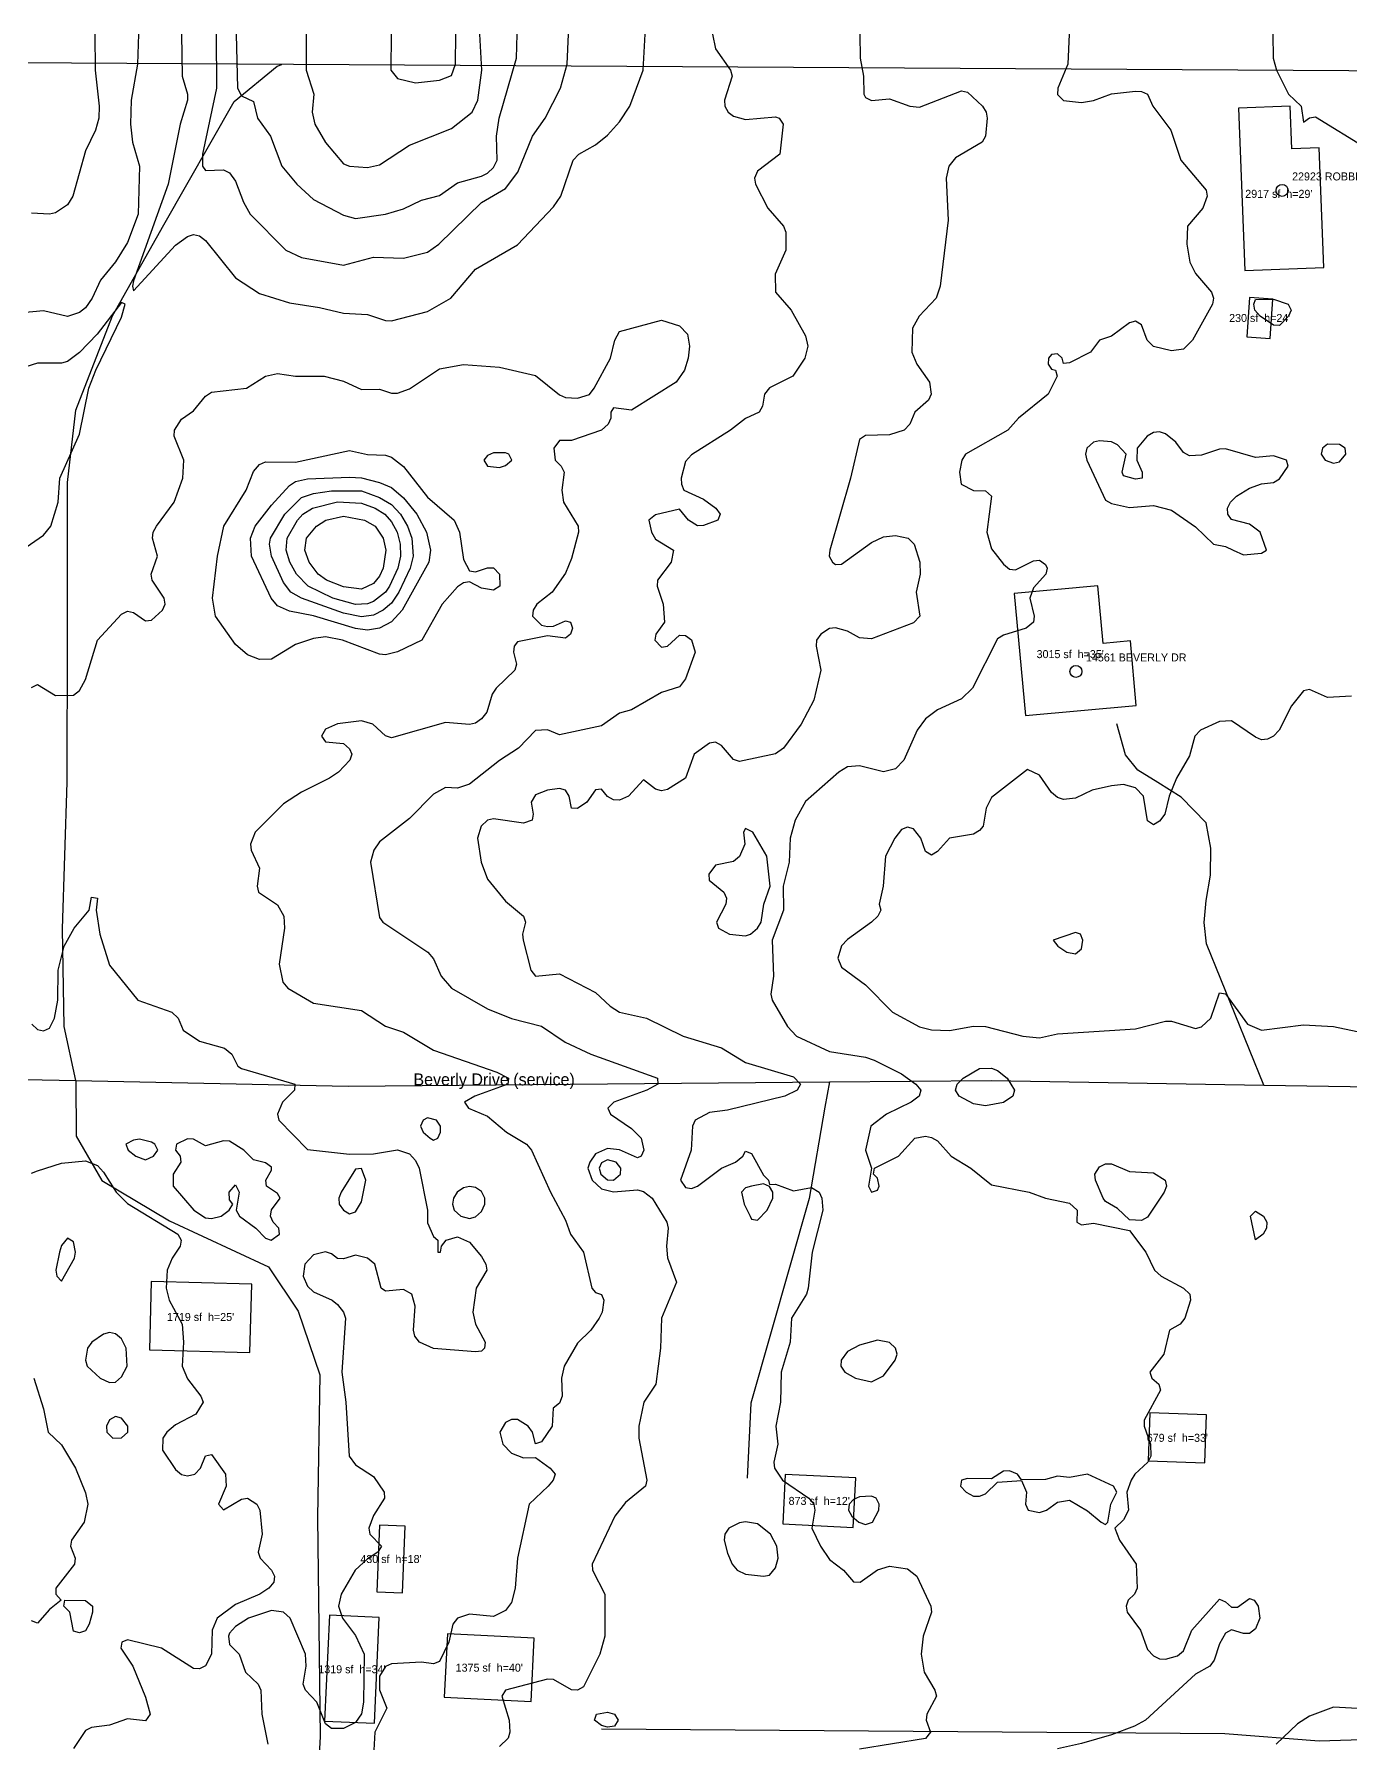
# Model space of a CAD drawing. Extents: x 425119 to 428731, y 1576976 to 1581037.
# Drawn here: x 426958 to 427616, y 1580146 to 1581001 of the extents above; entities that cross this region are included whole.
import ezdxf
from ezdxf.enums import TextEntityAlignment as Align

# ---------------------------------------------------------------- set-up
doc = ezdxf.new("R2010")
doc.units = 21
doc.header["$MEASUREMENT"] = 0
for name, color, linetype in [('A-BLDG-ANNO', 1, 'Continuous'), ('A-BLDG-FTPT', 1, 'Continuous'), ('C-ROAD-ANNO', 7, 'Continuous'), ('C-ROAD-CNTR', 7, 'Continuous'), ('C-TOPO-MAJR', 3, 'Continuous'), ('C-TOPO-MINR', 8, 'Continuous'), ('G-ANNO-ADDR', 2, 'Continuous'), ('G-ANNO-AOI', 6, 'Continuous')]:
    doc.layers.add(name, color=color, linetype=linetype)

msp = doc.modelspace()

# ---------------------------------------------------------------- linework, layer by layer
at = {"layer": 'A-BLDG-FTPT'}
for points, elevation in [([(427559.97, 1580963.57), (427563.08, 1580882.43), (427602.6, 1580883.9), (427600.29, 1580943.7), (427586.56, 1580943.2), (427585.73, 1580964.55)], 80.53), ([(427564.04, 1580849.22), (427575.7, 1580848.39), (427577.07, 1580867.98), (427565.4, 1580868.82)], 79.98), ([(427492.22, 1580695.88), (427489.57, 1580724.73), (427447.8, 1580720.91), (427453.43, 1580659.86), (427508.84, 1580664.91), (427505.86, 1580697.14)], 80.54), ([(427066.51, 1580375.56), (427016.3, 1580376.88), (427015.39, 1580342.67), (427065.6, 1580341.35)], 75.1), ([(427543.95, 1580310.2), (427515.58, 1580311.13), (427514.79, 1580287.21), (427543.17, 1580286.28)], 80.25), ([(427368.52, 1580278.67), (427333.32, 1580280.41), (427332.08, 1580255.65), (427367.25, 1580253.91)], 79.08), ([(427143.23, 1580254.53), (427130.34, 1580255), (427129.12, 1580221.67), (427142, 1580221.19)], 76.15), ([(427130.29, 1580208.9), (427105.41, 1580210.03), (427102.98, 1580157.1), (427127.86, 1580155.97)], 75.72), ([(427207.8, 1580198.47), (427164.39, 1580200.66), (427162.79, 1580169.07), (427206.2, 1580166.88)], 77.46)]:
    msp.add_lwpolyline(points, close=True, dxfattribs=dict(at, elevation=elevation))
at = {"layer": 'C-ROAD-CNTR'}
for points in [[(426978.52, 1580477.32), (426972.82, 1580504.41), (426971.92, 1580553.18), (426974.32, 1580626.5), (426974.37, 1580699.45), (426974.44, 1580776.32), (426978.57, 1580812.58), (426996.91, 1580859.67), (427022.64, 1580905.15), (427057.83, 1580966.83), (427079.33, 1580984.45), (427081.55, 1580985.38)], [(427572.67, 1580475.11), (427544.01, 1580545.65), (427542.69, 1580556.31), (427543.79, 1580567.32), (427545.95, 1580580.03), (427546.03, 1580593.45), (427543.7, 1580606.19), (427531.3, 1580618.99), (427519.61, 1580626.3), (427509.61, 1580632.54), (427503.43, 1580640.14), (427499.04, 1580655.66)], [(426465.54, 1580486.14), (426542.5, 1580486.04), (426978.52, 1580477.32), (427114.82, 1580474.61), (427355.4, 1580476.7), (427436.47, 1580477.42), (427572.67, 1580475.11), (427637.19, 1580474.04), (427829.23, 1580468.89)], [(426978.52, 1580477.32), (426978.74, 1580449.54), (426991.66, 1580427.43), (427025.43, 1580407.12), (427074.84, 1580384.13), (427089.68, 1580361.97), (427100.58, 1580330.12), (427099.48, 1580258.82), (427100.78, 1580149.22), (427097.18, 1580087.64), (427079.22, 1580028.08)], [(427355.4, 1580476.7), (427353.14, 1580464.1), (427345.27, 1580418.37), (427316.05, 1580315.96), (427314.32, 1580278.52)], [(427819.33, 1580152.45), (427765.55, 1580152.12), (427600.25, 1580146.96), (427553.13, 1580150.77), (427241.42, 1580153.07)]]:
    msp.add_lwpolyline(points, dxfattribs=at)
at = {"layer": 'C-TOPO-MAJR'}
for points, elevation in [([(427058.77, 1581000.5), (427059.37, 1580973.5), (427061.5, 1580969.75), (427067.5, 1580966.91), (427069.47, 1580958.5), (427075.88, 1580949.5), (427081.55, 1580934.5), (427089.02, 1580925.5), (427097.5, 1580917.91), (427112.5, 1580910.05), (427118.5, 1580908.3), (427133.5, 1580910.44), (427142.5, 1580913.14), (427151.5, 1580917.45), (427160.5, 1580919.91), (427169.5, 1580926.2), (427181.5, 1580929.59), (427184.5, 1580930.95), (427187.5, 1580933.77), (427189.24, 1580937.5), (427188.91, 1580949.5), (427190.19, 1580958.5), (427198.95, 1580988.5), (427199.25, 1581000.5)], 80), ([(427475.25, 1581000.5), (427474.64, 1580985.5), (427469.54, 1580973.5), (427469.5, 1580970.29), (427472.5, 1580967.43), (427481.5, 1580966.38), (427487.5, 1580967.33), (427496.5, 1580970.72), (427508.5, 1580971.99), (427511.5, 1580971.93), (427514.5, 1580970.51), (427517.03, 1580964.5), (427526.09, 1580952.5), (427531.07, 1580937.5), (427543.69, 1580922.5), (427544.23, 1580919.5), (427542.1, 1580913.5), (427534.37, 1580904.5), (427534.07, 1580895.5), (427535.52, 1580886.5), (427538.5, 1580880.92), (427546.47, 1580871.5), (427547.4, 1580868.5), (427546.92, 1580865.5), (427537, 1580847.5), (427532.5, 1580843.06), (427526.5, 1580842.13), (427517.5, 1580844.27), (427514.26, 1580847.5), (427511.5, 1580855.15), (427508.5, 1580856.99), (427505.5, 1580856.2), (427496.5, 1580849.55), (427490.48, 1580847.5), (427486, 1580841.5), (427475.5, 1580836.2), (427472.5, 1580835.85), (427471.76, 1580838.5), (427469.5, 1580840.65), (427466.5, 1580840.38), (427464.91, 1580838.5), (427464.81, 1580835.5), (427466.5, 1580833.1), (427468.36, 1580832.5), (427469.3, 1580829.5), (427464.83, 1580820.5), (427449.99, 1580808.5), (427444.57, 1580802.5), (427423.36, 1580790.5), (427421.67, 1580787.5), (427420.38, 1580781.5), (427421.32, 1580775.5), (427427.5, 1580772.38), (427433.5, 1580772.14), (427436.51, 1580769.5), (427434.16, 1580751.5), (427436.5, 1580743.26), (427442.5, 1580735.44), (427445.5, 1580733.01), (427448.5, 1580732.62), (427457.5, 1580737.15), (427460.5, 1580737.6), (427463.5, 1580735.42), (427464.23, 1580733.5), (427463.52, 1580730.5), (427457.5, 1580723.71), (427455.52, 1580718.5), (427457.79, 1580709.5), (427457.5, 1580706.5), (427453.78, 1580703.5), (427442.5, 1580700.04), (427439.5, 1580698.19), (427426.95, 1580673.5), (427421.5, 1580668.23), (427409.5, 1580662.72), (427403.5, 1580658.26), (427399.34, 1580652.5), (427392.59, 1580637.5), (427388.5, 1580633.19), (427382.5, 1580631.61), (427370.5, 1580634.7), (427364.5, 1580634.12), (427360.05, 1580631.5), (427343.5, 1580616.83), (427338.29, 1580607.5), (427335.8, 1580598.5), (427335.26, 1580586.5), (427332.28, 1580574.5), (427332.36, 1580562.5), (427326.82, 1580547.5), (427327.35, 1580529.5), (427326.01, 1580520.5), (427326.79, 1580517.5), (427334.5, 1580504.38), (427338.96, 1580499.5), (427355.5, 1580491.89), (427373.5, 1580488.98), (427377.83, 1580487.5), (427391.5, 1580480.77), (427398.59, 1580475.5), (427401.03, 1580472.5), (427400.25, 1580469.5), (427396.21, 1580466.5), (427383.93, 1580460.5), (427376.17, 1580454.5), (427373.45, 1580442.5), (427376.37, 1580433.5), (427374.91, 1580424.5), (427376.5, 1580421.57), (427379.5, 1580422.52), (427380.27, 1580424.5), (427379.5, 1580428.59), (427377.44, 1580430.5), (427377.86, 1580433.5), (427389.87, 1580439.5), (427398.13, 1580448.5), (427403.5, 1580449.52), (427406.5, 1580448.91), (427409.5, 1580447.18), (427416.32, 1580439.5), (427426.15, 1580433.5), (427436.5, 1580425.16), (427455.26, 1580421.5), (427463.5, 1580418.56), (427475.5, 1580415.99), (427479.2, 1580412.5), (427479.09, 1580406.5), (427481.5, 1580405.27), (427487.5, 1580406.01), (427505.5, 1580402.43), (427513.59, 1580391.5), (427517.94, 1580382.5), (427521.29, 1580379.5), (427532.49, 1580373.5), (427535.58, 1580370.5), (427535.91, 1580367.5), (427533.17, 1580358.5), (427530.73, 1580355.5), (427525.42, 1580352.5), (427522.65, 1580340.5), (427515.57, 1580331.5), (427516.59, 1580328.5), (427520.02, 1580325.5), (427521, 1580322.5), (427512.76, 1580307.5), (427512.75, 1580304.5), (427515.91, 1580295.5), (427516.15, 1580289.5), (427514.59, 1580286.5), (427508.12, 1580280.5), (427506.23, 1580277.5), (427504.06, 1580271.5), (427505, 1580262.5), (427502.5, 1580257.63), (427498.11, 1580253.5), (427500.35, 1580247.5), (427508.68, 1580235.5), (427509.28, 1580223.5), (427507.85, 1580220.5), (427504.76, 1580217.5), (427503.81, 1580214.5), (427504.26, 1580211.5), (427510.89, 1580202.5), (427514.5, 1580192.93), (427517.5, 1580189.66), (427520.5, 1580188.23), (427523.5, 1580188.09), (427529.5, 1580189.69), (427532.5, 1580192.18), (427536.54, 1580202.5), (427550.5, 1580217.96), (427553.5, 1580216.77), (427556.5, 1580214.03), (427559.5, 1580214.05), (427565.5, 1580218.35), (427567.78, 1580217.5), (427569.7, 1580214.5), (427570.59, 1580208.5), (427568.5, 1580203.2), (427565.5, 1580200.8), (427562.5, 1580200.82), (427556.5, 1580202.76), (427553.5, 1580201.07), (427550.5, 1580195.78), (427547.82, 1580187.5), (427545.66, 1580184.5), (427538.5, 1580180.61), (427513.36, 1580157.5), (427507.88, 1580154.5), (427496.5, 1580150.13), (427481.5, 1580145.87), (427469.5, 1580143.17)], 80), ([(426956.5, 1580431.04), (426959.5, 1580432.14), (426971.5, 1580436.06), (426983.5, 1580437.18), (426989.5, 1580434.85), (426992.5, 1580431.58), (426998.71, 1580421.5), (427004.5, 1580415.87), (427029.58, 1580400.5), (427031.26, 1580397.5), (427030.7, 1580394.5), (427026.81, 1580388.5), (427024.29, 1580382.5), (427023.82, 1580373.5), (427025.2, 1580367.5), (427031.68, 1580355.5), (427032.42, 1580346.5), (427031.74, 1580334.5), (427034.5, 1580328.22), (427041.16, 1580319.5), (427042.22, 1580316.5), (427038.56, 1580310.5), (427028.5, 1580305.16), (427024.14, 1580301.5), (427022.15, 1580298.5), (427021.95, 1580292.5), (427028.5, 1580282.81), (427031.5, 1580280.41), (427034.5, 1580279.66), (427038.02, 1580280.5), (427040.93, 1580283.5), (427043.5, 1580289.75), (427046.5, 1580290.29), (427053.43, 1580280.5), (427053.73, 1580274.5), (427049.93, 1580265.5), (427052.5, 1580262.74), (427061.5, 1580268.09), (427064.5, 1580268.54), (427069.03, 1580265.5), (427070.62, 1580262.5), (427071.73, 1580250.5), (427069.81, 1580241.5), (427070.79, 1580238.5), (427076.46, 1580232.5), (427077.97, 1580229.5), (427077.57, 1580226.5), (427075.13, 1580223.5), (427070.52, 1580220.5), (427058.5, 1580215.35), (427049.2, 1580208.5), (427046.81, 1580202.5), (427046.42, 1580190.5), (427043.5, 1580184.68), (427040.5, 1580183.19), (427037.5, 1580183.37), (427021.34, 1580193.5), (427004.5, 1580197.64), (427001.6, 1580196.5), (427001.15, 1580193.5), (427007.14, 1580184.5), (427013.5, 1580169.06), (427015.77, 1580160.5), (427013.5, 1580157.23), (427004.5, 1580158.22), (426995.5, 1580154.96), (426986.5, 1580153.82), (426983.5, 1580152.3), (426977.5, 1580143.44)], 75)]:
    msp.add_lwpolyline(points, dxfattribs=dict(at, elevation=elevation))
for points, elevation in [([(427577.5, 1580855.03), (427570.74, 1580859.5), (427568.05, 1580862.5), (427567.6, 1580865.5), (427568.5, 1580867.77), (427577.5, 1580868.01), (427584.81, 1580865.5), (427586.24, 1580862.5), (427584.86, 1580859.5), (427580.5, 1580854.82), (427577.5, 1580855.03)], 80), ([(427118.5, 1580703.33), (427097.5, 1580709.77), (427085.5, 1580711.97), (427079.5, 1580714.62), (427076.33, 1580718.5), (427066.4, 1580739.5), (427065.96, 1580748.5), (427068.25, 1580754.5), (427076.5, 1580765.01), (427085.5, 1580774.92), (427088.5, 1580776.92), (427094.5, 1580778.21), (427115.5, 1580779.02), (427121.5, 1580778.71), (427130.5, 1580776.43), (427136.5, 1580773.77), (427142.5, 1580768.72), (427149.08, 1580760.5), (427153.89, 1580751.5), (427155.96, 1580742.5), (427155.1, 1580736.5), (427141.76, 1580712.5), (427136.5, 1580706.72), (427130.5, 1580703.46), (427124.5, 1580702.53), (427118.5, 1580703.33)], 75), ([(427305.44, 1580550.5), (427313.5, 1580549.69), (427315.94, 1580550.5), (427319.35, 1580553.5), (427321.26, 1580556.5), (427322.53, 1580565.5), (427325.78, 1580574.5), (427324.11, 1580589.5), (427317.14, 1580601.5), (427313.5, 1580603.4), (427312.5, 1580601.5), (427313.08, 1580595.5), (427310.5, 1580589.34), (427307.5, 1580586.85), (427298.5, 1580585.03), (427295.14, 1580580.5), (427295.2, 1580577.5), (427302.54, 1580571.5), (427303.97, 1580568.5), (427303.55, 1580565.5), (427298.91, 1580556.5), (427299.98, 1580553.5), (427305.44, 1580550.5)], 80), ([(427427.5, 1580465.71), (427420.32, 1580469.5), (427418.37, 1580472.5), (427419.26, 1580475.5), (427422.25, 1580478.5), (427430.5, 1580483.37), (427436.5, 1580483.59), (427439.5, 1580482.42), (427444.25, 1580478.5), (427447.85, 1580472.5), (427447.16, 1580469.5), (427442.5, 1580466.31), (427433.5, 1580464.69), (427427.5, 1580465.71)], 80), ([(427505.5, 1580407.62), (427499.5, 1580413.37), (427493.5, 1580416.85), (427492.22, 1580418.5), (427488.42, 1580427.5), (427488.15, 1580430.5), (427490.5, 1580434.23), (427493.5, 1580435.67), (427496.5, 1580435.65), (427505.5, 1580431.94), (427517.5, 1580431.21), (427523.23, 1580427.5), (427523.86, 1580424.5), (427522.68, 1580421.5), (427514.5, 1580409.06), (427511.5, 1580407.29), (427505.5, 1580407.62)], 80), ([(427568.5, 1580397.68), (427565.96, 1580409.5), (427568.5, 1580411.96), (427572.43, 1580409.5), (427574.02, 1580406.5), (427573.95, 1580403.5), (427572.25, 1580400.5), (427568.5, 1580397.68)], 80), ([(426969.11, 1580379.5), (426971.5, 1580377.1), (426977.95, 1580388.5), (426978.42, 1580391.5), (426977.5, 1580396.64), (426974.5, 1580398.57), (426971.5, 1580394.84), (426970.34, 1580391.5), (426968.66, 1580382.5), (426969.11, 1580379.5)], 75), ([(426990.8, 1580328.5), (426995.5, 1580326.29), (426998.5, 1580326.52), (427001.5, 1580329.28), (427004.19, 1580334.5), (427003.83, 1580343.5), (427001.5, 1580348.27), (426998.5, 1580350.74), (426995.5, 1580351.33), (426992.5, 1580350.6), (426986.56, 1580346.5), (426984.37, 1580343.5), (426983.35, 1580337.5), (426984.3, 1580334.5), (426990.8, 1580328.5)], 75), ([(427368.48, 1580328.5), (427376.5, 1580326.74), (427382.5, 1580329.62), (427388.27, 1580337.5), (427389.21, 1580340.5), (427388.42, 1580343.5), (427385.5, 1580346.37), (427379.5, 1580347.57), (427370.5, 1580345.06), (427364.5, 1580341.94), (427361.34, 1580337.5), (427361.04, 1580334.5), (427363.05, 1580331.5), (427368.48, 1580328.5)], 80), ([(426997.04, 1580298.5), (427001.5, 1580298.76), (427004.52, 1580301.5), (427004.58, 1580304.5), (427001.5, 1580308.57), (426998.5, 1580309.33), (426995.5, 1580307.67), (426993.95, 1580304.5), (426994.02, 1580301.5), (426997.04, 1580298.5)], 75), ([(427491.31, 1580256.5), (427493.5, 1580255.44), (427494.55, 1580256.5), (427496.15, 1580265.5), (427499.15, 1580271.5), (427497.4, 1580274.5), (427484.5, 1580280.47), (427475.5, 1580278.93), (427469.5, 1580279.52), (427463.5, 1580277.79), (427451.5, 1580277.65), (427449.4, 1580280.5), (427445.5, 1580282.19), (427442.5, 1580282.01), (427436.5, 1580278.19), (427424.5, 1580278.3), (427421.44, 1580277.5), (427420.95, 1580274.5), (427423.69, 1580271.5), (427427.5, 1580269.61), (427430.5, 1580269.48), (427433.5, 1580270.7), (427439.5, 1580276.61), (427451.5, 1580277.37), (427453.89, 1580271.5), (427453.5, 1580265.5), (427454.82, 1580262.5), (427460.5, 1580261.4), (427463.93, 1580262.5), (427469.5, 1580266.46), (427475.5, 1580267.53), (427484.5, 1580262.18), (427491.31, 1580256.5)], 80), ([(427370.06, 1580256.5), (427373.5, 1580255.37), (427376.87, 1580256.5), (427380.08, 1580262.5), (427380.31, 1580265.5), (427378.78, 1580268.5), (427376.5, 1580269.59), (427370.5, 1580269.28), (427367.5, 1580267.84), (427365.33, 1580265.5), (427364.95, 1580262.5), (427366.55, 1580259.5), (427370.06, 1580256.5)], 80)]:
    msp.add_lwpolyline(points, close=True, dxfattribs=dict(at, elevation=elevation))
at = {"layer": 'C-TOPO-MINR'}
for points, elevation in [([(427009.93, 1581000.5), (427009.5, 1580985.5), (427006.32, 1580967.5), (427005.9, 1580955.5), (427006.86, 1580946.5), (427010.46, 1580934.5), (427009.71, 1580910.5), (427004.5, 1580896.32), (426998.5, 1580886.75), (426990.9, 1580877.5), (426986.83, 1580868.5), (426983.5, 1580863.76), (426980.5, 1580861.28), (426974.5, 1580859.41), (426962.5, 1580862.26), (426935.5, 1580859.63)], 77), ([(426988.15, 1581000.5), (426988.22, 1580982.5), (426990.28, 1580964.5), (426990.03, 1580958.5), (426988.44, 1580952.5), (426983.5, 1580942.12), (426977.15, 1580919.5), (426974.5, 1580915.19), (426968.5, 1580911.1), (426965.5, 1580910.44), (426956.5, 1580910.98)], 76), ([(427031.45, 1581000.5), (427031.76, 1580979.5), (427034.43, 1580970.5), (427034.37, 1580967.5), (427030.79, 1580955.5), (427024.72, 1580925.5), (427007.5, 1580877.2), (427006.84, 1580874.5), (427007.5, 1580872.22), (427028.5, 1580895.01), (427034.5, 1580899.43), (427037.5, 1580900.3), (427040.5, 1580899.69), (427043.5, 1580897.34), (427058.5, 1580878.6), (427070.5, 1580870.91), (427085.5, 1580866.14), (427100.5, 1580863.91), (427112.5, 1580860.94), (427124.5, 1580860.33), (427133.5, 1580857.29), (427136.5, 1580857.15), (427154.5, 1580861.82), (427166.05, 1580868.5), (427178.5, 1580883.09), (427199.5, 1580895.26), (427217.5, 1580914.14), (427221.13, 1580919.5), (427227.29, 1580937.5), (427230.06, 1580940.5), (427238.5, 1580945.24), (427244.5, 1580950.07), (427250.5, 1580956.6), (427255.57, 1580964.5), (427262.26, 1580982.5), (427263.21, 1581000.5)], 78), ([(427048.79, 1581000.5), (427048.84, 1580973.5), (427041.93, 1580940.5), (427041.94, 1580934.5), (427043.5, 1580932.39), (427052.5, 1580932.75), (427055.5, 1580931.16), (427058.5, 1580926.94), (427062.37, 1580916.5), (427065.82, 1580910.5), (427083.56, 1580892.5), (427091.5, 1580888.89), (427112.5, 1580885.04), (427127.5, 1580888.96), (427142.5, 1580888.47), (427154.5, 1580891.54), (427160.15, 1580895.5), (427181.5, 1580916.35), (427193.5, 1580923.43), (427199.54, 1580931.5), (427206.87, 1580949.5), (427213.32, 1580958.5), (427220.95, 1580973.5), (427224.33, 1580985.5), (427224.88, 1581000.5)], 79), ([(427093.72, 1581000.5), (427093.74, 1580982.5), (427097.54, 1580970.5), (427096.7, 1580961.5), (427098.02, 1580955.5), (427103.5, 1580946.4), (427112.5, 1580935.69), (427115.5, 1580934.44), (427124.5, 1580933.84), (427130.5, 1580935.16), (427145.5, 1580945.03), (427166.5, 1580953.33), (427176.81, 1580961.5), (427179.6, 1580967.5), (427181.55, 1580982.5), (427180.63, 1581000.5)], 81), ([(427296.85, 1581000.5), (427298.5, 1580993.22), (427305.92, 1580982.5), (427306.69, 1580979.5), (427302.86, 1580967.5), (427303.11, 1580964.5), (427304.84, 1580961.5), (427307.5, 1580959.46), (427313.5, 1580957.89), (427328.5, 1580959.11), (427330.28, 1580958.5), (427332.18, 1580955.5), (427330.51, 1580940.5), (427319.5, 1580931.94), (427317.96, 1580928.5), (427318.37, 1580925.5), (427324.64, 1580913.5), (427332.43, 1580904.5), (427333.55, 1580901.5), (427333.6, 1580892.5), (427328.33, 1580880.5), (427328.49, 1580871.5), (427336.3, 1580862.5), (427343.5, 1580849.67), (427344.61, 1580844.5), (427343.11, 1580838.5), (427337.1, 1580829.5), (427325.5, 1580823.61), (427322.9, 1580820.5), (427321.9, 1580814.5), (427320.19, 1580811.5), (427313.5, 1580808.34), (427305.94, 1580802.5), (427286.5, 1580790.16), (427283.5, 1580786.92), (427281.33, 1580778.5), (427281.36, 1580775.5), (427282.67, 1580772.5), (427292.5, 1580767.96), (427298.54, 1580763.5), (427300.72, 1580760.5), (427299.57, 1580757.5), (427292.5, 1580754.79), (427289.5, 1580754.74), (427284.94, 1580757.5), (427280.5, 1580762.99), (427268.5, 1580760.24), (427265.05, 1580757.5), (427266.44, 1580751.5), (427268.5, 1580748), (427277.47, 1580742.5), (427276.21, 1580736.5), (427269.38, 1580727.5), (427269.29, 1580724.5), (427272.18, 1580715.5), (427272.96, 1580706.5), (427268.63, 1580700.5), (427268.14, 1580697.5), (427271.5, 1580693.98), (427274.5, 1580694.56), (427280.5, 1580699.99), (427283.5, 1580699.88), (427286.5, 1580697.75), (427288.3, 1580691.5), (427283.5, 1580678.25), (427280.5, 1580674.17), (427271.5, 1580671.4), (427256.5, 1580662.74), (427250.5, 1580661.08), (427241.5, 1580654.74), (427220.5, 1580650.17), (427214.5, 1580652.7), (427208.5, 1580652.34), (427200, 1580643.5), (427190.5, 1580637.38), (427175.5, 1580625.44), (427169.5, 1580623.5), (427163.5, 1580623.87), (427157.5, 1580620.59), (427145.5, 1580608.44), (427130.5, 1580596.69), (427127.58, 1580592.5), (427125.93, 1580586.5), (427130.5, 1580558.82), (427132.16, 1580556.5), (427154.67, 1580541.5), (427157.5, 1580538.12), (427161.21, 1580529.5), (427166.5, 1580523.47), (427184.5, 1580513.18), (427196.5, 1580508.29), (427211.5, 1580504.48), (427223.26, 1580496.5), (427236.02, 1580490.5), (427269.37, 1580478.5), (427269.59, 1580475.5), (427264.07, 1580472.5), (427247.63, 1580466.5), (427244.52, 1580463.5), (427245.86, 1580460.5), (427256.5, 1580453.39), (427261.3, 1580448.5), (427262.67, 1580442.5), (427261.23, 1580439.5), (427259.5, 1580438.63), (427250.5, 1580442.67), (427244.5, 1580443.36), (427238.5, 1580440.68), (427235.54, 1580436.5), (427234.63, 1580433.5), (427236.69, 1580427.5), (427241.5, 1580423.16), (427247.5, 1580421.64), (427259.5, 1580422.74), (427262.5, 1580421.79), (427266.77, 1580418.5), (427274.16, 1580406.5), (427274.83, 1580403.5), (427273.94, 1580394.5), (427274.5, 1580388.7), (427278.89, 1580376.5), (427271.5, 1580358.52), (427270.98, 1580343.5), (427268.62, 1580325.5), (427262.66, 1580316.5), (427260.14, 1580304.5), (427260.1, 1580298.5), (427264.17, 1580277.5), (427263.39, 1580274.5), (427253.5, 1580266.42), (427248.01, 1580259.5), (427236.75, 1580235.5), (427236.91, 1580232.5), (427243.03, 1580220.5), (427243.11, 1580199.5), (427240.61, 1580190.5), (427232.5, 1580174.16), (427229.5, 1580172.51), (427226.5, 1580172.66), (427217.5, 1580177.93), (427214.5, 1580177.99), (427193.38, 1580172.5), (427191.55, 1580169.5), (427195.2, 1580157.5), (427195.62, 1580151.5), (427194.69, 1580148.5), (427190.5, 1580144.31)], 78), ([(427136.19, 1581000.5), (427136.04, 1580982.5), (427139.5, 1580978.29), (427148.5, 1580976.25), (427160.5, 1580977.58), (427166.5, 1580979.83), (427168.49, 1580985.5), (427168.63, 1581000.5)], 82), ([(427370.58, 1581000.5), (427370.72, 1580988.5), (427372.4, 1580979.5), (427372.57, 1580970.5), (427373.5, 1580968.81), (427376.5, 1580967.3), (427385.5, 1580968.15), (427395.53, 1580964.5), (427400.5, 1580964.05), (427421.5, 1580972.25), (427424.5, 1580971.51), (427431.86, 1580964.5), (427433.84, 1580961.5), (427434.28, 1580958.5), (427433.47, 1580949.5), (427431.75, 1580946.5), (427418.5, 1580938.6), (427415.02, 1580934.5), (427413.73, 1580928.5), (427414.69, 1580907.5), (427410.72, 1580874.5), (427408.81, 1580868.5), (427400.31, 1580859.5), (427396.9, 1580853.5), (427396.57, 1580841.5), (427399.11, 1580835.5), (427405.36, 1580826.5), (427406.29, 1580820.5), (427405, 1580817.5), (427398.01, 1580811.5), (427395.52, 1580805.5), (427392.76, 1580802.5), (427385.5, 1580800.15), (427373.5, 1580799.83), (427370.5, 1580797.88), (427365.98, 1580778.5), (427355.51, 1580742.5), (427355.32, 1580739.5), (427356.89, 1580736.5), (427358.5, 1580735.28), (427361.5, 1580735.45), (427376.5, 1580746.32), (427382.5, 1580749.14), (427388.5, 1580749.79), (427394.76, 1580748.5), (427397.79, 1580745.5), (427400.67, 1580736.5), (427400.71, 1580730.5), (427398.71, 1580721.5), (427400.57, 1580709.5), (427397.5, 1580706.21), (427376.5, 1580698.21), (427370.5, 1580698.7), (427364.5, 1580701.96), (427358.5, 1580703.65), (427355.5, 1580703.3), (427351.04, 1580700.5), (427348.99, 1580697.5), (427348.83, 1580694.5), (427351.06, 1580682.5), (427347.66, 1580667.5), (427341.32, 1580655.5), (427332.49, 1580643.5), (427328.5, 1580640.68), (427310.5, 1580636.93), (427307.5, 1580637.89), (427301.5, 1580644.85), (427298.5, 1580646.56), (427295.5, 1580646.06), (427287.79, 1580640.5), (427283.5, 1580628.57), (427274.5, 1580622.89), (427271.5, 1580622.16), (427268.5, 1580622.97), (427262.5, 1580627.61), (427254.85, 1580619.5), (427250.5, 1580617.54), (427247.5, 1580617.73), (427244.5, 1580619.36), (427241.5, 1580623.01), (427238.5, 1580622.73), (427234.12, 1580616.5), (427229.5, 1580613.4), (427226.41, 1580613.5), (427225.29, 1580619.5), (427223.34, 1580622.5), (427220.5, 1580623.34), (427214.5, 1580622.53), (427208.5, 1580620.11), (427206.19, 1580616.5), (427207.33, 1580610.5), (427206.79, 1580607.5), (427202.5, 1580606.04), (427187.5, 1580608.24), (427184.5, 1580607.48), (427181.2, 1580604.5), (427179.49, 1580598.5), (427181.28, 1580586.5), (427184.5, 1580578.04), (427193.5, 1580567.03), (427202.46, 1580559.5), (427203.35, 1580556.5), (427201.95, 1580550.5), (427202.33, 1580547.5), (427206.07, 1580532.5), (427208.5, 1580529.53), (427220.5, 1580530.72), (427238.5, 1580521.37), (427245.78, 1580514.5), (427250.5, 1580511.54), (427263.96, 1580508.5), (427282.25, 1580499.5), (427301.5, 1580493.67), (427313.5, 1580486.34), (427337.5, 1580479.17), (427340.93, 1580475.5), (427339.27, 1580472.5), (427333.1, 1580469.5), (427304.5, 1580462.5), (427295.5, 1580461.38), (427288.2, 1580457.5), (427286.91, 1580454.5), (427286.29, 1580442.5), (427280.89, 1580427.5), (427283.5, 1580423.94), (427286.5, 1580423.28), (427289.4, 1580424.5), (427301.5, 1580433.52), (427308.45, 1580436.5), (427312.12, 1580439.5), (427313.5, 1580442.01), (427316.5, 1580440.81), (427322.5, 1580430.01), (427324.96, 1580427.5), (427325.5, 1580425.3), (427328.5, 1580425.46), (427337.5, 1580422.24), (427346.5, 1580423.87), (427350.26, 1580421.5), (427351.57, 1580418.5), (427352.02, 1580412.5), (427346.72, 1580391.5), (427344.76, 1580373.5), (427343.98, 1580370.5), (427336.47, 1580358.5), (427335.76, 1580346.5), (427331.23, 1580331.5), (427330.86, 1580316.5), (427328.61, 1580304.5), (427329.58, 1580295.5), (427327.6, 1580286.5), (427327.94, 1580283.5), (427332, 1580277.5), (427345.03, 1580268.5), (427347.56, 1580265.5), (427348.08, 1580262.5), (427346.57, 1580253.5), (427351, 1580244.5), (427355.5, 1580237.84), (427362.48, 1580232.5), (427367.5, 1580226.65), (427370.84, 1580226.5), (427379.5, 1580232.75), (427385.5, 1580234.48), (427394.5, 1580233.26), (427399.14, 1580229.5), (427406.06, 1580214.5), (427406.49, 1580211.5), (427402.26, 1580199.5), (427401.18, 1580190.5), (427402.81, 1580181.5), (427408.14, 1580172.5), (427408.88, 1580169.5), (427404.09, 1580160.5), (427403.82, 1580157.5), (427405.99, 1580151.5), (427403.5, 1580148.4), (427370.5, 1580143.07)], 79), ([(427577.16, 1581000.5), (427577.34, 1580988.5), (427578.88, 1580982.5), (427584.93, 1580970.5), (427591.31, 1580964.5), (427592.5, 1580956.5), (427595.5, 1580958.71), (427598.5, 1580959.16), (427623.86, 1580943.5)], 81), ([(426947.18, 1580739.5), (426962.5, 1580749.99), (426966.11, 1580754.5), (426969.81, 1580766.5), (426970.54, 1580778.5), (426980.5, 1580800.59), (426985.1, 1580823.5), (426988.59, 1580832.5), (427001.5, 1580858.97), (427003.25, 1580865.5), (427001.5, 1580866.27), (426989.33, 1580850.5), (426980.5, 1580841.31), (426974.5, 1580836.85), (426971.5, 1580835.96), (426959.5, 1580836.04), (426950.5, 1580833.25)], 78), ([(426956.5, 1580673.8), (426959.5, 1580675.3), (426968.5, 1580669.85), (426977.5, 1580670.02), (426980.5, 1580672.36), (426983.5, 1580677.88), (426989.5, 1580697.47), (427001.5, 1580710.45), (427004.5, 1580712.04), (427007.5, 1580711.3), (427013.5, 1580707.22), (427016.5, 1580707.56), (427022, 1580712.5), (427023.17, 1580715.5), (427022.76, 1580718.5), (427016.77, 1580727.5), (427016.17, 1580730.5), (427019.42, 1580739.5), (427016.93, 1580748.5), (427017.21, 1580751.5), (427018.94, 1580754.5), (427027.79, 1580766.5), (427032.08, 1580778.5), (427032.55, 1580787.5), (427027.77, 1580799.5), (427027.95, 1580802.5), (427031.5, 1580807.96), (427037.5, 1580812.2), (427043.5, 1580819.44), (427046.5, 1580821.57), (427063.84, 1580823.5), (427073.5, 1580829.49), (427079.5, 1580830.83), (427088.5, 1580829.47), (427102.69, 1580829.5), (427112.5, 1580827), (427121.5, 1580822.89), (427130.5, 1580823.04), (427136.5, 1580821.04), (427139.5, 1580821.04), (427145.5, 1580823.2), (427160.5, 1580833.19), (427172.5, 1580835.38), (427190.5, 1580834.04), (427208.5, 1580829.81), (427220.5, 1580820.21), (427223.5, 1580818.91), (427229.5, 1580818.44), (427235.5, 1580820.42), (427237.82, 1580823.5), (427245.91, 1580838.5), (427248.12, 1580847.5), (427250.5, 1580851.78), (427271.5, 1580857.46), (427280.5, 1580854.69), (427284.42, 1580850.5), (427285.48, 1580844.5), (427284.71, 1580838.5), (427282.99, 1580832.5), (427278.8, 1580826.5), (427256.5, 1580812.5), (427247.5, 1580813.66), (427246.06, 1580811.5), (427246.04, 1580808.5), (427244.74, 1580805.5), (427241.4, 1580802.5), (427226.5, 1580797.33), (427220.5, 1580797.4), (427217.58, 1580793.5), (427218.19, 1580787.5), (427221.23, 1580784.5), (427222.7, 1580781.5), (427221.54, 1580772.5), (427222.4, 1580766.5), (427229.71, 1580754.5), (427230, 1580751.5), (427226.5, 1580738.34), (427223.5, 1580731.01), (427216.83, 1580721.5), (427209.16, 1580715.5), (427207.22, 1580712.5), (427206.92, 1580709.5), (427211.5, 1580705.06), (427214.5, 1580704.29), (427217.5, 1580704.57), (427223.5, 1580707.27), (427225.89, 1580706.5), (427226.89, 1580703.5), (427225.94, 1580700.5), (427223.5, 1580698.6), (427214.5, 1580699.74), (427199.5, 1580696.61), (427197.73, 1580694.5), (427197.46, 1580691.5), (427198.95, 1580685.5), (427198.13, 1580682.5), (427188.82, 1580673.5), (427186.82, 1580670.5), (427184.14, 1580661.5), (427181.5, 1580658.12), (427178.5, 1580656.07), (427175.5, 1580655.31), (427163.5, 1580656.32), (427136.5, 1580648.68), (427133.5, 1580649.71), (427127.1, 1580655.5), (427121.5, 1580657.2), (427109.5, 1580655.76), (427103.5, 1580652.95), (427101.48, 1580649.5), (427103.5, 1580646.66), (427112.5, 1580645.85), (427115.5, 1580643.25), (427116.52, 1580640.5), (427115.59, 1580637.5), (427109.87, 1580631.5), (427105.41, 1580628.5), (427091.5, 1580621.46), (427082.5, 1580615.72), (427068.31, 1580601.5), (427065.9, 1580595.5), (427066.3, 1580592.5), (427070.5, 1580583.5), (427069.21, 1580574.5), (427070, 1580571.5), (427079.5, 1580565.12), (427082.58, 1580559.5), (427082.85, 1580553.5), (427080.21, 1580535.5), (427082.04, 1580526.5), (427084.66, 1580523.5), (427097.5, 1580516.09), (427121.5, 1580512.37), (427133.5, 1580504.48), (427142.5, 1580501.6), (427157.5, 1580492.45), (427189.05, 1580481.5), (427194.99, 1580478.5), (427194.59, 1580475.5), (427178.15, 1580469.5), (427173, 1580466.5), (427174.86, 1580463.5), (427184.5, 1580459.51), (427193.95, 1580451.5), (427203.84, 1580445.5), (427206.43, 1580442.5), (427215.9, 1580421.5), (427223.5, 1580407.54), (427225.84, 1580400.5), (427232.38, 1580391.5), (427236.52, 1580373.5), (427238.5, 1580371.36), (427241.5, 1580370.43), (427242.65, 1580367.5), (427241.83, 1580361.5), (427240.26, 1580358.5), (427236.15, 1580352.5), (427229.5, 1580345.97), (427222.79, 1580334.5), (427221.43, 1580328.5), (427221.68, 1580319.5), (427220.5, 1580316.1), (427217.27, 1580313.5), (427216.71, 1580304.5), (427211.5, 1580296.66), (427208.5, 1580295.65), (427206.96, 1580301.5), (427204.68, 1580304.5), (427199.5, 1580307.83), (427196.5, 1580307.83), (427193.5, 1580306.33), (427190.55, 1580301.5), (427192.02, 1580295.5), (427196.5, 1580291.08), (427202.5, 1580288.78), (427208.5, 1580288.81), (427215.69, 1580283.5), (427218.22, 1580280.5), (427217.26, 1580277.5), (427214.77, 1580274.5), (427205.3, 1580265.5), (427199.36, 1580238.5), (427198.32, 1580223.5), (427196.5, 1580216.39), (427193.5, 1580212.45), (427187.5, 1580209.4), (427175.5, 1580210.55), (427169.5, 1580208.59), (427167.16, 1580205.5), (427165.08, 1580196.5), (427160.5, 1580186.95), (427157.5, 1580185.63), (427151.5, 1580186.47), (427136.5, 1580185.75), (427133.5, 1580184.4), (427130.5, 1580179.56), (427130.5, 1580172.69), (427134.1, 1580163.5), (427128.16, 1580151.5), (427127.52, 1580142.5)], 77), ([(427616.5, 1580669.59), (427604.5, 1580668.93), (427595.5, 1580672.9), (427592.5, 1580672.15), (427586.5, 1580664.67), (427580.23, 1580652.5), (427577.5, 1580649.55), (427574.5, 1580647.94), (427571.5, 1580647.68), (427568.5, 1580649.1), (427556.5, 1580657.22), (427550.5, 1580656.89), (427540.96, 1580652.5), (427538.14, 1580649.5), (427535.5, 1580639.7), (427528.94, 1580628.5), (427525.31, 1580619.5), (427523.06, 1580610.5), (427520.5, 1580607.04), (427517.5, 1580605.17), (427514.5, 1580607.25), (427512.45, 1580619.5), (427508.5, 1580623.63), (427502.5, 1580625.3), (427496.5, 1580624.77), (427486.73, 1580622.5), (427478.5, 1580618.55), (427472.5, 1580617.91), (427469.5, 1580618.82), (427466.5, 1580621.37), (427460.5, 1580630.06), (427454.5, 1580632.92), (427436.5, 1580618.93), (427433.77, 1580613.5), (427432.2, 1580604.5), (427430.5, 1580602.36), (427427.5, 1580600.51), (427415.5, 1580598.47), (427409.5, 1580591.82), (427406.5, 1580590.04), (427403.5, 1580591.9), (427401.17, 1580598.5), (427397.5, 1580603.16), (427394.5, 1580604.09), (427391.5, 1580602.91), (427388.02, 1580598.5), (427383.39, 1580589.5), (427382.31, 1580574.5), (427380.26, 1580565.5), (427381.13, 1580562.5), (427379.57, 1580559.5), (427376.37, 1580556.5), (427364.5, 1580547.8), (427361.5, 1580544.62), (427359.56, 1580538.5), (427361.5, 1580534.04), (427373.5, 1580525.25), (427386.94, 1580511.5), (427400.5, 1580504.17), (427406.5, 1580502.75), (427415.5, 1580502.37), (427427.5, 1580504.53), (427433.5, 1580504.43), (427452.08, 1580499.5), (427460.5, 1580498.68), (427469.5, 1580500.76), (427508.5, 1580503.11), (427523.5, 1580506.99), (427526.5, 1580507.06), (427538.5, 1580503.44), (427541.5, 1580504.14), (427546.05, 1580508.5), (427550.5, 1580521.21), (427553.5, 1580520.69), (427564.43, 1580505.5), (427571.5, 1580502.46), (427592.5, 1580505.22), (427607.5, 1580504.42), (427622.5, 1580501.18)], 81), ([(426956.63, 1580505.5), (426959.5, 1580502.93), (426962.5, 1580502.17), (426965.5, 1580503.57), (426967.85, 1580508.5), (426969.61, 1580517.5), (426969.7, 1580532.5), (426972.69, 1580544.5), (426977.7, 1580553.5), (426985.3, 1580562.5), (426986.5, 1580569.1), (426989.5, 1580568.6), (426988.74, 1580562.5), (426990.63, 1580550.5), (426995.5, 1580535.1), (427009.65, 1580517.5), (427026.57, 1580511.5), (427029.75, 1580508.5), (427032.17, 1580502.5), (427040.5, 1580497.06), (427052.97, 1580493.5), (427056.61, 1580490.5), (427059.57, 1580484.5), (427061.5, 1580483.43), (427088.11, 1580475.5), (427087.99, 1580472.5), (427081.91, 1580466.5), (427079.39, 1580460.5), (427080.01, 1580457.5), (427094.5, 1580442.87), (427115.5, 1580440.61), (427127.5, 1580440.71), (427139.5, 1580442.74), (427145.5, 1580440.66), (427148.5, 1580437.33), (427150.2, 1580433.5), (427154.37, 1580412.5), (427154.5, 1580406.26), (427157.5, 1580399.29), (427159.52, 1580397.5), (427159.53, 1580391.5), (427160.92, 1580391.5), (427161.5, 1580394.5), (427163.71, 1580397.5), (427169.5, 1580399.2), (427175.5, 1580396.55), (427181.5, 1580389.42), (427183.62, 1580385.5), (427184.02, 1580382.5), (427178.81, 1580373.5), (427177.06, 1580361.5), (427178.5, 1580355.48), (427183.31, 1580346.5), (427182.87, 1580343.5), (427181.5, 1580342.1), (427178.5, 1580341.7), (427157.5, 1580343.35), (427150.38, 1580346.5), (427148.05, 1580349.5), (427147.47, 1580352.5), (427148.33, 1580364.5), (427146.61, 1580370.5), (427142.5, 1580372.86), (427133.5, 1580372.05), (427131.3, 1580373.5), (427128.16, 1580385.5), (427124.5, 1580388.61), (427118.5, 1580390.11), (427112.5, 1580388.18), (427109.5, 1580388.35), (427106.5, 1580390.73), (427103.5, 1580391.64), (427097.5, 1580390.23), (427093.13, 1580385.5), (427092.29, 1580379.5), (427094.5, 1580374.45), (427097.5, 1580371.73), (427106.82, 1580367.5), (427109.5, 1580365.3), (427112.45, 1580361.5), (427113.4, 1580358.5), (427111.52, 1580331.5), (427113.66, 1580316.5), (427115.28, 1580289.5), (427118.5, 1580285.27), (427127.5, 1580279.29), (427132.83, 1580271.5), (427132.84, 1580268.5), (427127.5, 1580259.8), (427125.08, 1580253.5), (427125.67, 1580250.5), (427131.49, 1580244.5), (427129.62, 1580241.5), (427124.5, 1580238.25), (427118.2, 1580232.5), (427111.27, 1580220.5), (427109.93, 1580214.5), (427111.94, 1580208.5), (427118.5, 1580199.81), (427122.78, 1580190.5), (427122.37, 1580166.5), (427121.5, 1580160.72), (427118.5, 1580156.34), (427112.5, 1580153.32), (427106.5, 1580153.4), (427103.5, 1580155.68), (427099.04, 1580166.5), (427093.37, 1580172.5), (427092.18, 1580175.5), (427093.7, 1580184.5), (427093.44, 1580190.5), (427085.79, 1580208.5), (427082.5, 1580211.58), (427076.5, 1580212.37), (427064.85, 1580208.5), (427058.5, 1580204.33), (427055.5, 1580200.96), (427054.89, 1580199.5), (427055.5, 1580195.44), (427060.2, 1580190.5), (427063.34, 1580181.5), (427069.73, 1580175.5), (427071.13, 1580172.5), (427071.6, 1580160.5), (427074.63, 1580145.5)], 76), ([(426957.53, 1580328.5), (426962.5, 1580313.13), (426964.76, 1580301.5), (426971.5, 1580295.14), (426978.36, 1580283.5), (426983.5, 1580271.12), (426984.62, 1580265.5), (426982.74, 1580256.5), (426976.42, 1580247.5), (426975.93, 1580244.5), (426978.31, 1580238.5), (426977.94, 1580235.5), (426968.58, 1580223.5), (426968.55, 1580220.5), (426971.26, 1580217.5), (426965.5, 1580212.9), (426959.5, 1580205.96), (426956.5, 1580207.23)], 74), ([(427619.5, 1580163.34), (427607.5, 1580164), (427595.5, 1580159.55), (427589.5, 1580155.63), (427578.84, 1580145.5)], 81)]:
    msp.add_lwpolyline(points, dxfattribs=dict(at, elevation=elevation))
for points, elevation in [([(427557.2, 1580742.5), (427562.5, 1580740.26), (427571.5, 1580741.01), (427573.92, 1580742.5), (427570.82, 1580751.5), (427565.5, 1580755.47), (427556.5, 1580757.9), (427554.65, 1580760.5), (427554.48, 1580763.5), (427555.91, 1580766.5), (427558.97, 1580769.5), (427565.5, 1580773.56), (427571.5, 1580775.65), (427577.5, 1580776.31), (427580.5, 1580778.25), (427584.72, 1580784.5), (427583.9, 1580787.5), (427577.5, 1580789.76), (427568.5, 1580788.91), (427553.5, 1580793.22), (427550.5, 1580793.08), (427541.5, 1580790.06), (427535.5, 1580789.76), (427532.5, 1580791.29), (427528.62, 1580796.5), (427523.5, 1580800.65), (427520.5, 1580801.7), (427517.5, 1580801.39), (427514.28, 1580799.5), (427509.27, 1580793.5), (427509.11, 1580787.5), (427511.78, 1580781.5), (427511.8, 1580778.5), (427508.5, 1580778), (427502.5, 1580779.71), (427501.75, 1580781.5), (427503.8, 1580790.5), (427499.5, 1580795.2), (427496.5, 1580796.66), (427490.5, 1580797.17), (427487.5, 1580796.48), (427484.14, 1580793.5), (427483.48, 1580790.5), (427484.07, 1580787.5), (427493.5, 1580767.54), (427496.5, 1580765.81), (427505.5, 1580763.78), (427517.5, 1580764.79), (427526.5, 1580762.56), (427538.5, 1580754.19), (427547.5, 1580745.48), (427553.5, 1580744.36), (427557.2, 1580742.5)], 81), ([(427070.5, 1580687.87), (427064.5, 1580690.11), (427058.5, 1580695.37), (427048.49, 1580709.5), (427046.96, 1580718.5), (427049.34, 1580739.5), (427052.58, 1580754.5), (427063.8, 1580772.5), (427067.5, 1580781.84), (427070.5, 1580785.43), (427073.5, 1580786.62), (427088.5, 1580786.45), (427115.5, 1580792.39), (427124.5, 1580790.35), (427133.5, 1580790.05), (427136.5, 1580789.08), (427142.5, 1580784.36), (427154.5, 1580769), (427167.72, 1580757.5), (427170.34, 1580751.5), (427172.5, 1580737.89), (427175.5, 1580732.27), (427178.5, 1580731.62), (427184.5, 1580733.63), (427187.5, 1580733.62), (427190.34, 1580730.5), (427190.56, 1580724.5), (427187.5, 1580722.57), (427181.5, 1580723.45), (427175.5, 1580726.64), (427172.5, 1580726.12), (427169.5, 1580724.18), (427161.77, 1580715.5), (427151.52, 1580697.5), (427139.5, 1580691.75), (427133.5, 1580690.27), (427130.5, 1580690.5), (427111.96, 1580697.5), (427103.5, 1580699.12), (427097.5, 1580698.32), (427088.5, 1580695.4), (427076.5, 1580688.09), (427070.5, 1580687.87)], 76), ([(427184.48, 1580784.5), (427190.5, 1580783.82), (427193.5, 1580784.88), (427196.53, 1580787.5), (427195.05, 1580790.5), (427193.5, 1580791.24), (427187.5, 1580791.18), (427184.5, 1580789.82), (427182.58, 1580787.5), (427184.48, 1580784.5)], 77), ([(427603.34, 1580787.5), (427607.5, 1580786), (427610.5, 1580786.63), (427613.65, 1580790.5), (427613.27, 1580793.5), (427610.5, 1580795.34), (427604.5, 1580795.53), (427601.87, 1580793.5), (427601.26, 1580790.5), (427603.34, 1580787.5)], 81), ([(427121.5, 1580709.17), (427112.5, 1580711), (427091.35, 1580718.5), (427086.02, 1580721.5), (427082.5, 1580726.3), (427076.4, 1580739.5), (427075.41, 1580745.5), (427075.96, 1580748.5), (427083.12, 1580760.5), (427091.5, 1580768.91), (427097.5, 1580770.89), (427106.5, 1580772.19), (427121.5, 1580772.11), (427130.5, 1580768.92), (427136.5, 1580765.37), (427140.96, 1580760.5), (427144.39, 1580754.5), (427146.52, 1580748.5), (427147.19, 1580739.5), (427145.68, 1580733.5), (427140.02, 1580721.5), (427136.5, 1580716.09), (427132.22, 1580712.5), (427127.5, 1580710), (427121.5, 1580709.17)], 74), ([(427118.5, 1580715.41), (427107.16, 1580718.5), (427094.7, 1580724.5), (427088.94, 1580730.5), (427085.67, 1580736.5), (427083.72, 1580742.5), (427084.3, 1580748.5), (427089.34, 1580757.5), (427092.11, 1580760.5), (427096.89, 1580763.5), (427109.5, 1580766.73), (427121.5, 1580766.02), (427128.22, 1580763.5), (427133.16, 1580760.5), (427136.5, 1580756.72), (427139.18, 1580751.5), (427140.7, 1580745.5), (427140.91, 1580739.5), (427139.63, 1580733.5), (427135.42, 1580724.5), (427133.4, 1580721.5), (427127.5, 1580716.89), (427124.5, 1580715.73), (427118.5, 1580715.41)], 73), ([(427112.5, 1580724.13), (427103.98, 1580727.5), (427099.72, 1580730.5), (427095.19, 1580736.5), (427093.09, 1580742.5), (427093.97, 1580748.5), (427098.94, 1580754.5), (427103.52, 1580757.5), (427112.5, 1580759.54), (427122.85, 1580757.5), (427128.29, 1580754.5), (427132.3, 1580748.5), (427133.67, 1580742.5), (427132.23, 1580733.5), (427130.5, 1580729.55), (427127.5, 1580725.87), (427121.5, 1580723.08), (427112.5, 1580724.13)], 72), ([(427474.09, 1580541.5), (427478.5, 1580540.65), (427481.5, 1580543.24), (427482.15, 1580547.5), (427480.95, 1580550.5), (427478.5, 1580551.35), (427467.24, 1580547.5), (427469.6, 1580544.5), (427474.09, 1580541.5)], 82), ([(427155.79, 1580448.5), (427157.5, 1580447.54), (427159.62, 1580448.5), (427161, 1580451.5), (427160.89, 1580454.5), (427158.97, 1580457.5), (427154.5, 1580458.69), (427152.28, 1580457.5), (427150.99, 1580454.5), (427152.26, 1580451.5), (427155.79, 1580448.5)], 77), ([(427008.59, 1580439.5), (427013.5, 1580437.71), (427017.46, 1580439.5), (427019.52, 1580442.5), (427018.16, 1580445.5), (427016.5, 1580446.45), (427010.5, 1580448.04), (427007.5, 1580447.59), (427003.57, 1580445.5), (427004.81, 1580442.5), (427008.59, 1580439.5)], 76), ([(427076.19, 1580397.5), (427080.44, 1580400.5), (427080.03, 1580403.5), (427077.26, 1580406.5), (427075.98, 1580409.5), (427076.5, 1580412.77), (427080.74, 1580418.5), (427079.5, 1580420.85), (427073.86, 1580424.5), (427073.64, 1580427.5), (427076.5, 1580432.57), (427076.5, 1580434.11), (427073.5, 1580436.18), (427067.5, 1580437.75), (427062.58, 1580442.5), (427055.5, 1580446.98), (427052.5, 1580447.24), (427043.5, 1580444.74), (427037.5, 1580448), (427034.5, 1580448.17), (427028.98, 1580445.5), (427028.43, 1580442.5), (427030.68, 1580439.5), (427031.1, 1580436.5), (427027.21, 1580430.5), (427027.27, 1580424.5), (427037.63, 1580412.5), (427043.5, 1580408.72), (427046.5, 1580408.36), (427051.27, 1580409.5), (427055.28, 1580412.5), (427057.09, 1580415.5), (427055.5, 1580417.66), (427055.3, 1580421.5), (427058.5, 1580425.14), (427060.22, 1580421.5), (427058.76, 1580412.5), (427060.35, 1580409.5), (427068.61, 1580403.5), (427073.5, 1580398.59), (427076.19, 1580397.5)], 76), ([(427241.01, 1580430.5), (427244.5, 1580427.69), (427247.5, 1580427.61), (427250.96, 1580430.5), (427251.14, 1580433.5), (427248.83, 1580436.5), (427244.5, 1580437.62), (427241.5, 1580436.12), (427240.33, 1580433.5), (427241.01, 1580430.5)], 79), ([(427112.34, 1580412.5), (427115.5, 1580410.62), (427118.5, 1580411.62), (427121.5, 1580416.77), (427123.58, 1580427.5), (427121.5, 1580433.33), (427118.5, 1580433), (427111.3, 1580421.5), (427110.06, 1580418.5), (427110.18, 1580415.5), (427112.34, 1580412.5)], 76), ([(427171.09, 1580409.5), (427175.5, 1580408.42), (427178.5, 1580409.17), (427181.5, 1580411.83), (427183.06, 1580415.5), (427183.13, 1580418.5), (427181.5, 1580421.93), (427178.5, 1580423.88), (427175.5, 1580424.32), (427172.5, 1580423.73), (427169.24, 1580421.5), (427167.4, 1580418.5), (427166.97, 1580415.5), (427167.79, 1580412.5), (427171.09, 1580409.5)], 77), ([(427315.75, 1580409.5), (427316.5, 1580408.08), (427319.5, 1580407.54), (427324.21, 1580412.5), (427327.14, 1580418.5), (427327.06, 1580421.5), (427325.5, 1580424.33), (427322.5, 1580425.62), (427316.5, 1580424.6), (427313.5, 1580423.74), (427311.4, 1580421.5), (427312.8, 1580415.5), (427315.75, 1580409.5)], 79), ([(427309.33, 1580232.5), (427313.5, 1580230.58), (427322.5, 1580229.57), (427325.5, 1580230.09), (427328.5, 1580233.78), (427329.75, 1580238.5), (427329.16, 1580244.5), (427325.97, 1580250.5), (427319.5, 1580255.67), (427313.5, 1580256.63), (427310.5, 1580256.17), (427305.07, 1580253.5), (427303.06, 1580250.5), (427302.69, 1580247.5), (427304.5, 1580241), (427306.69, 1580235.5), (427309.33, 1580232.5)], 79), ([(426977.5, 1580202.03), (426975.55, 1580211.5), (426972.55, 1580214.5), (426973.16, 1580217.5), (426983.5, 1580217.37), (426986.87, 1580214.5), (426986.96, 1580211.5), (426985.24, 1580205.5), (426983.5, 1580202.28), (426980.5, 1580201.13), (426977.5, 1580202.03)], 74), ([(427244.5, 1580154.02), (427241.5, 1580154.85), (427237.98, 1580157.5), (427238.97, 1580160.5), (427244.5, 1580161.6), (427247.96, 1580160.5), (427249.78, 1580157.5), (427247.88, 1580154.5), (427244.5, 1580154.02)], 78)]:
    msp.add_lwpolyline(points, close=True, dxfattribs=dict(at, elevation=elevation))
at = {"layer": 'G-ANNO-ADDR'}
for centre in [(427581.73, 1580922.39), (427478.67, 1580681.89)]:
    msp.add_circle(centre, 3, dxfattribs=at)
at = {"layer": 'G-ANNO-AOI'}
msp.add_lwpolyline([(428646.7, 1576976.16), (428670.47, 1580975.86), (425143.3, 1580996.99), (425119.16, 1576997.28), (428646.7, 1576976.16)], close=True, dxfattribs=at)

# ---------------------------------------------------------------- texts
at = {"layer": 'A-BLDG-ANNO'}
for s, p in [("2917 sf  h=29'", (427580.1, 1580920.68)), ("230 sf  h=24'", (427570.55, 1580858.6)), ("3015 sf  h=35'", (427475.77, 1580690.54)), ("1719 sf  h=25'", (427040.95, 1580359.12)), ("679 sf  h=33'", (427529.37, 1580298.71)), ("873 sf  h=12'", (427350.29, 1580267.16)), ("430 sf  h=18'", (427136.17, 1580238.1)), ("1319 sf  h=34'", (427116.64, 1580183)), ("1375 sf  h=40'", (427185.3, 1580183.77))]:
    msp.add_text(s, height=4, dxfattribs=at).set_placement(p, align=Align.MIDDLE_CENTER)
at = {"layer": 'C-ROAD-ANNO'}
msp.add_text('Beverly Drive (service)', height=6, dxfattribs=at).set_placement((427147.38, 1580474.9))
at = {"layer": 'G-ANNO-ADDR'}
for s, p in [('22923 ROBBINS RD', (427586.73, 1580927.39)), ('14561 BEVERLY DR', (427483.67, 1580686.89))]:
    msp.add_text(s, height=4, dxfattribs=at).set_placement(p)

doc.saveas('drawing.dxf')
